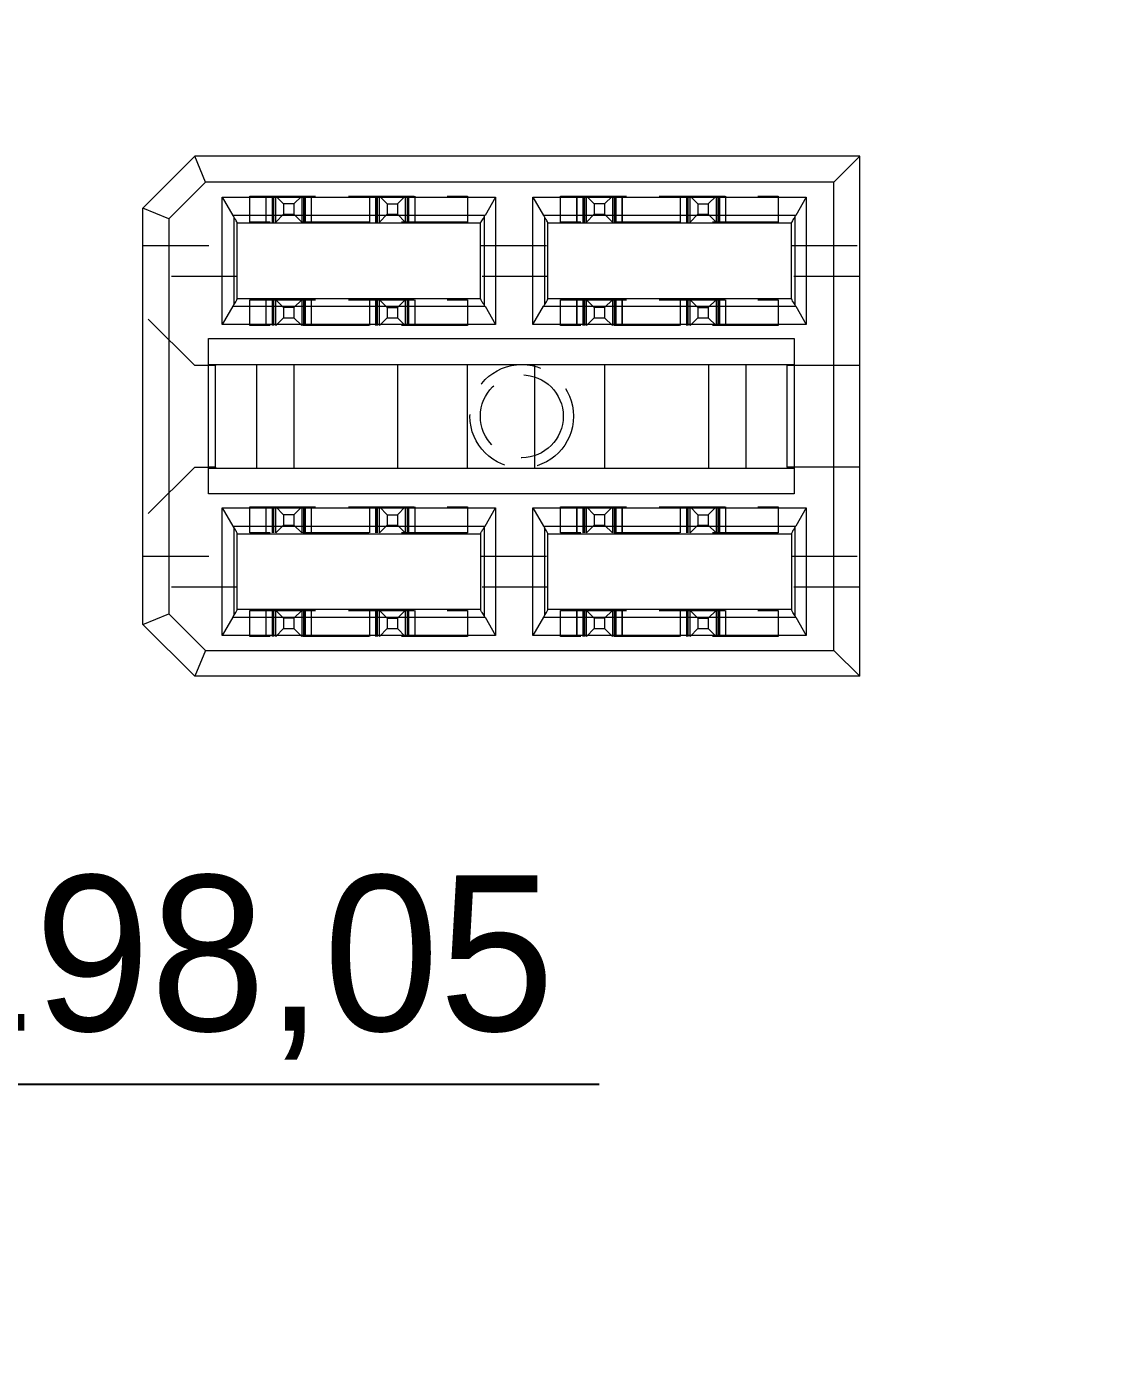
# Model space of a CAD drawing. Header units: millimetres. Extents: x -64 to 530, y -86 to 334.
# Drawn here: x 339.11 to 359.84, y 193.9 to 219.61 of the extents above; entities that cross this region are included whole.
import ezdxf

# ---------------------------------------------------------------- set-up
doc = ezdxf.new("R2010")
doc.units = ezdxf.units.MM
doc.header["$PDSIZE"] = -1
doc.linetypes.add('HIDDEN', pattern=[1.905, 1.27, -0.635])
doc.dimstyles.new('ISO-25', dxfattribs={"dimtxt": 2.5, "dimasz": 2.5, "dimexe": 1.25, "dimexo": 0.625, "dimtad": 1, "dimtxsty": 'Standard', "dimcen": 2.5, "dimadec": 0, "dimazin": 0, "dimtfac": 1, "dimtmove": 0, "dimatfit": 3, "dimfxl": 0, "dimarcsym": 0})

# ---------------------------------------------------------------- blocks, each defined once
blk = doc.blocks.new('*D35')
at = {"color": 0, "lineweight": -2}
for p, q in [((437.684, 297.079), (437.684, 315.579)), ((431.8, 293.079), (437.684, 297.079)), ((431.8, 279.9), (431.8, 293.079))]:
    blk.add_line(p, q, dxfattribs=at)
at = {"layer": 'Defpoints', "color": 0}
for p in [(437.684, 301.079), (431.8, 279.4), (0, 0)]:
    blk.add_point(p, dxfattribs=at)
at = {"color": 0, "insert": (435.434, 308.579), "char_height": 3, "attachment_point": 5, "rotation": 90}
blk.add_mtext('431,80', dxfattribs=at)
blk = doc.blocks.new('*D48')
at = {"color": 0, "lineweight": -2}
for p, q in [((355.301, 295.339), (355.301, 315.339)), ((359.73, 291.339), (355.301, 295.339)), ((359.73, 265.82), (359.73, 291.339))]:
    blk.add_line(p, q, dxfattribs=at)
at = {"layer": 'Defpoints', "color": 0}
for p in [(355.301, 299.339), (359.73, 265.32), (0, 0)]:
    blk.add_point(p, dxfattribs=at)
at = {"color": 0, "insert": (353.051, 307.589), "char_height": 3, "attachment_point": 5, "rotation": 90}
blk.add_mtext('359,73', dxfattribs=at)
blk = doc.blocks.new('*D49')
at = {"color": 0, "lineweight": -2}
for p, q in [((349.375, 265.32), (345.375, 260.541)), ((359.23, 265.32), (349.375, 265.32)), ((345.375, 260.541), (325.375, 260.541))]:
    blk.add_line(p, q, dxfattribs=at)
at = {"layer": 'Defpoints', "color": 0}
for p in [(359.73, 265.32), (341.375, 260.541), (0, 0)]:
    blk.add_point(p, dxfattribs=at)
at = {"color": 0, "insert": (333.125, 262.791), "char_height": 3, "attachment_point": 5}
blk.add_mtext('265,32', dxfattribs=at)
blk = doc.blocks.new('*D50')
at = {"color": 0, "lineweight": -2}
for p, q in [((411.281, 297.743), (411.281, 316.243)), ((415.9, 293.743), (411.281, 297.743)), ((415.9, 279.97), (415.9, 293.743))]:
    blk.add_line(p, q, dxfattribs=at)
at = {"layer": 'Defpoints', "color": 0}
for p in [(411.281, 301.743), (415.9, 279.47), (0, 0)]:
    blk.add_point(p, dxfattribs=at)
at = {"color": 0, "insert": (409.031, 309.243), "char_height": 3, "attachment_point": 5, "rotation": 90}
blk.add_mtext('415,90', dxfattribs=at)
blk = doc.blocks.new('*D51')
at = {"color": 0, "lineweight": -2}
for p, q in [((441.42, 274.4), (445.42, 275.871)), ((445.42, 275.871), (464.92, 275.871)), ((425.95, 274.4), (441.42, 274.4))]:
    blk.add_line(p, q, dxfattribs=at)
at = {"layer": 'Defpoints', "color": 0}
for p in [(449.42, 275.871), (425.45, 274.4), (0, 0)]:
    blk.add_point(p, dxfattribs=at)
at = {"color": 0, "insert": (457.42, 278.121), "char_height": 3, "attachment_point": 5}
blk.add_mtext('274,40', dxfattribs=at)
blk = doc.blocks.new('*D52')
at = {"color": 0, "lineweight": -2}
for p, q in [((423.283, 294.998), (423.283, 314.998)), ((425.45, 290.998), (423.283, 294.998)), ((425.45, 274.9), (425.45, 290.998))]:
    blk.add_line(p, q, dxfattribs=at)
at = {"layer": 'Defpoints', "color": 0}
for p in [(423.283, 298.998), (425.45, 274.4), (0, 0)]:
    blk.add_point(p, dxfattribs=at)
at = {"color": 0, "insert": (421.033, 307.248), "char_height": 3, "attachment_point": 5, "rotation": 90}
blk.add_mtext('425,45', dxfattribs=at)
blk = doc.blocks.new('*D53')
at = {"color": 0, "lineweight": -2}
for p, q in [((425.93, 198.05), (448.265, 198.05)), ((448.265, 198.05), (452.265, 194.721)), ((452.265, 194.721), (470.765, 194.721))]:
    blk.add_line(p, q, dxfattribs=at)
at = {"layer": 'Defpoints', "color": 0}
for p in [(425.43, 198.05), (456.265, 194.721), (0, 0)]:
    blk.add_point(p, dxfattribs=at)
at = {"color": 0, "insert": (463.765, 196.971), "char_height": 3, "attachment_point": 5}
blk.add_mtext('198,05', dxfattribs=at)
blk = doc.blocks.new('*D56')
at = {"color": 0, "lineweight": -2}
for p, q in [((437.803, 215.414), (437.803, 235.414)), ((425.43, 211.414), (437.803, 215.414)), ((425.43, 198.55), (425.43, 211.414))]:
    blk.add_line(p, q, dxfattribs=at)
at = {"layer": 'Defpoints', "color": 0}
for p in [(437.803, 219.414), (425.43, 198.05), (0, 0)]:
    blk.add_point(p, dxfattribs=at)
at = {"color": 0, "insert": (435.553, 227.664), "char_height": 3, "attachment_point": 5, "rotation": 90}
blk.add_mtext('425,43', dxfattribs=at)
blk = doc.blocks.new('*D77')
at = {"color": 0, "lineweight": -2}
for p, q in [((404.526, 297.682), (404.526, 316.182)), ((412.401, 293.682), (404.526, 297.682)), ((412.401, 279.9), (412.401, 293.682))]:
    blk.add_line(p, q, dxfattribs=at)
at = {"layer": 'Defpoints', "color": 0}
for p in [(404.526, 301.682), (412.401, 279.4), (0, 0)]:
    blk.add_point(p, dxfattribs=at)
at = {"color": 0, "insert": (402.276, 309.182), "char_height": 3, "attachment_point": 5, "rotation": 90}
blk.add_mtext('412,40', dxfattribs=at)
blk = doc.blocks.new('*D78')
at = {"color": 0, "lineweight": -2}
for p, q in [((417.265, 297.291), (417.265, 315.791)), ((419.399, 293.291), (417.265, 297.291)), ((419.399, 279.9), (419.399, 293.291))]:
    blk.add_line(p, q, dxfattribs=at)
at = {"layer": 'Defpoints', "color": 0}
for p in [(417.265, 301.291), (419.399, 279.4), (0, 0)]:
    blk.add_point(p, dxfattribs=at)
at = {"color": 0, "insert": (415.015, 308.791), "char_height": 3, "attachment_point": 5, "rotation": 90}
blk.add_mtext('419,40', dxfattribs=at)
blk = doc.blocks.new('*D79')
at = {"color": 0, "lineweight": -2}
for p, q in [((327.667, 198.05), (331.667, 199.196)), ((331.667, 199.196), (350.167, 199.196)), ((321.16, 198.05), (327.667, 198.05))]:
    blk.add_line(p, q, dxfattribs=at)
at = {"layer": 'Defpoints', "color": 0}
for p in [(335.667, 199.196), (320.66, 198.05), (0, 0)]:
    blk.add_point(p, dxfattribs=at)
at = {"color": 0, "insert": (343.167, 201.446), "char_height": 3, "attachment_point": 5}
blk.add_mtext('198,05', dxfattribs=at)
blk = doc.blocks.new('*D118')
at = {"color": 0, "lineweight": -2}
for p, q in [((389.587, 199.576), (389.587, 219.576)), ((394.242, 195.576), (389.587, 199.576)), ((394.242, 191.725), (394.242, 195.576))]:
    blk.add_line(p, q, dxfattribs=at)
at = {"layer": 'Defpoints', "color": 0}
for p in [(389.587, 203.576), (394.242, 191.225), (0, 0)]:
    blk.add_point(p, dxfattribs=at)
at = {"color": 0, "insert": (387.337, 211.826), "char_height": 3, "attachment_point": 5, "rotation": 90}
blk.add_mtext('394,24', dxfattribs=at)
blk = doc.blocks.new('*D119')
at = {"color": 0, "lineweight": -2}
for p, q in [((393.843, 235.159), (393.843, 254.159)), ((396, 231.159), (393.843, 235.159)), ((396, 225.095), (396, 231.159))]:
    blk.add_line(p, q, dxfattribs=at)
at = {"layer": 'Defpoints', "color": 0}
for p in [(393.843, 239.159), (396, 224.595), (0, 0)]:
    blk.add_point(p, dxfattribs=at)
at = {"color": 0, "insert": (391.593, 246.909), "char_height": 3, "attachment_point": 5, "rotation": 90}
blk.add_mtext('396,00', dxfattribs=at)
blk = doc.blocks.new('*D120')
at = {"color": 0, "lineweight": -2}
for p, q in [((372.602, 236.309), (372.602, 255.809)), ((373.5, 232.309), (372.602, 236.309)), ((373.5, 225.095), (373.5, 232.309))]:
    blk.add_line(p, q, dxfattribs=at)
at = {"layer": 'Defpoints', "color": 0}
for p in [(372.602, 240.309), (373.5, 224.595), (0, 0)]:
    blk.add_point(p, dxfattribs=at)
at = {"color": 0, "insert": (370.352, 248.309), "char_height": 3, "attachment_point": 5, "rotation": 90}
blk.add_mtext('373,50', dxfattribs=at)
blk = doc.blocks.new('*D121')
at = {"color": 0, "lineweight": -2}
for p, q in [((345.579, 237.414), (345.579, 256.414)), ((349.175, 233.414), (345.579, 237.414)), ((349.175, 225.095), (349.175, 233.414))]:
    blk.add_line(p, q, dxfattribs=at)
at = {"layer": 'Defpoints', "color": 0}
for p in [(345.579, 241.414), (349.175, 224.595), (0, 0)]:
    blk.add_point(p, dxfattribs=at)
at = {"color": 0, "insert": (343.329, 249.164), "char_height": 3, "attachment_point": 5, "rotation": 90}
blk.add_mtext('349,18', dxfattribs=at)
blk = doc.blocks.new('*D142')
at = {"color": 0, "lineweight": -2}
for p, q in [((401.115, 224.595), (405.115, 228.426)), ((405.115, 228.426), (425.115, 228.426)), ((396.5, 224.595), (401.115, 224.595))]:
    blk.add_line(p, q, dxfattribs=at)
at = {"layer": 'Defpoints', "color": 0}
for p in [(409.115, 228.426), (396, 224.595), (0, 0)]:
    blk.add_point(p, dxfattribs=at)
at = {"color": 0, "insert": (417.365, 230.676), "char_height": 3, "attachment_point": 5}
blk.add_mtext('224,59', dxfattribs=at)

msp = doc.modelspace()

# ---------------------------------------------------------------- linework, layer by layer
at = {"color": 7, "linetype": 'Continuous', "lineweight": 15}
for p, q in [((342.355, 217.11), (341.355, 216.11)), ((342.562, 216.61), (342.355, 217.11)), ((355.195, 217.11), (342.355, 217.11)), ((355.195, 217.11), (354.695, 216.61)), ((355.195, 207.07), (355.195, 217.11)), ((341.855, 215.903), (342.562, 216.61)), ((354.695, 216.61), (342.562, 216.61)), ((354.695, 207.57), (354.695, 216.61)), ((342.886, 213.86), (342.886, 216.32)), ((342.886, 216.32), (343.09, 215.966)), ((342.886, 216.32), (348.164, 216.32)), ((348.164, 216.32), (347.96, 215.966)), ((348.164, 216.32), (348.164, 213.86)), ((348.886, 216.32), (354.164, 216.32)), ((348.886, 213.86), (348.886, 216.32)), ((348.886, 216.32), (349.09, 215.966)), ((354.164, 216.32), (353.96, 215.966)), ((354.164, 216.32), (354.164, 213.86)), ((341.355, 208.07), (341.355, 216.11)), ((341.855, 215.903), (341.355, 216.11)), ((341.855, 215.903), (341.855, 208.277)), ((347.96, 215.966), (343.09, 215.966)), ((343.108, 215.938), (343.108, 214.242)), ((343.175, 214.355), (343.175, 215.825)), ((347.875, 215.82), (343.175, 215.82)), ((347.875, 214.355), (347.875, 215.825)), ((347.942, 215.938), (347.942, 214.242)), ((353.96, 215.966), (349.09, 215.966)), ((349.108, 215.938), (349.108, 214.242)), ((349.175, 214.355), (349.175, 215.825)), ((353.875, 215.82), (349.175, 215.82)), ((353.875, 214.355), (353.875, 215.825)), ((353.942, 215.938), (353.942, 214.242)), ((343.09, 214.214), (342.886, 213.86)), ((343.09, 214.214), (347.96, 214.214)), ((347.875, 214.36), (343.175, 214.36)), ((347.96, 214.214), (348.164, 213.86)), ((348.886, 213.86), (349.09, 214.214)), ((349.09, 214.214), (353.96, 214.214)), ((353.875, 214.36), (349.175, 214.36)), ((353.96, 214.214), (354.164, 213.86)), ((348.164, 213.86), (342.886, 213.86)), ((354.164, 213.86), (348.886, 213.86)), ((342.619, 213.59), (353.931, 213.59)), ((342.619, 210.59), (342.619, 213.59)), ((353.931, 213.59), (353.931, 210.59)), ((342.619, 213.09), (353.931, 213.09)), ((342.755, 213.07), (342.619, 213.07)), ((342.755, 213.09), (342.755, 213.07)), ((342.755, 211.11), (342.755, 213.07)), ((343.555, 211.09), (343.555, 213.09)), ((344.275, 211.09), (344.275, 213.09)), ((346.275, 211.09), (346.275, 213.09)), ((347.625, 211.09), (347.625, 213.09)), ((348.925, 211.09), (348.925, 213.09)), ((350.275, 211.09), (350.275, 213.09)), ((352.275, 213.09), (352.275, 211.09)), ((352.995, 213.09), (352.995, 211.09)), ((353.795, 213.09), (353.795, 213.07)), ((353.931, 213.07), (353.795, 213.07)), ((353.795, 211.11), (353.795, 213.07)), ((342.755, 211.11), (342.619, 211.11)), ((342.619, 211.09), (353.931, 211.09)), ((342.755, 211.11), (342.755, 211.09)), ((353.795, 211.11), (353.795, 211.09)), ((353.931, 211.11), (353.795, 211.11)), ((353.931, 210.59), (342.619, 210.59)), ((342.886, 210.32), (348.164, 210.32)), ((342.886, 207.86), (342.886, 210.32)), ((342.886, 210.32), (343.09, 209.966)), ((347.96, 209.966), (348.164, 210.32)), ((348.164, 210.32), (348.164, 207.86)), ((348.886, 210.32), (354.164, 210.32)), ((348.886, 207.86), (348.886, 210.32)), ((348.886, 210.32), (349.09, 209.966)), ((354.164, 210.32), (353.96, 209.966)), ((354.164, 210.32), (354.164, 207.86)), ((343.09, 209.966), (347.96, 209.966)), ((343.108, 209.938), (343.108, 208.242)), ((347.942, 209.938), (347.942, 208.242)), ((349.09, 209.966), (353.96, 209.966)), ((349.108, 209.938), (349.108, 208.242)), ((353.942, 209.938), (353.942, 208.242)), ((343.175, 208.355), (343.175, 209.825)), ((343.175, 209.82), (347.875, 209.82)), ((347.875, 209.825), (347.875, 208.355)), ((349.175, 208.355), (349.175, 209.825)), ((349.175, 209.82), (353.875, 209.82)), ((353.875, 209.825), (353.875, 208.355)), ((347.875, 208.36), (343.175, 208.36)), ((353.875, 208.36), (349.175, 208.36)), ((341.355, 208.07), (341.855, 208.277)), ((342.355, 207.07), (341.355, 208.07)), ((341.855, 208.277), (342.562, 207.57)), ((343.09, 208.214), (342.886, 207.86)), ((343.09, 208.214), (347.96, 208.214)), ((347.96, 208.214), (348.164, 207.86)), ((349.09, 208.214), (348.886, 207.86)), ((349.09, 208.214), (353.96, 208.214)), ((353.96, 208.214), (354.164, 207.86)), ((348.164, 207.86), (342.886, 207.86)), ((354.164, 207.86), (348.886, 207.86)), ((342.562, 207.57), (342.355, 207.07)), ((342.562, 207.57), (354.695, 207.57)), ((355.195, 207.07), (354.695, 207.57)), ((355.195, 207.07), (342.355, 207.07))]:
    msp.add_line(p, q, dxfattribs=at)
at = {"color": 7, "linetype": 'HIDDEN', "lineweight": 0}
for p, q in [((343.42, 215.84), (343.42, 216.34)), ((343.42, 216.34), (347.62, 216.34)), ((343.73, 216.34), (343.73, 215.84)), ((343.735, 215.84), (343.735, 216.34)), ((343.855, 215.84), (343.855, 216.34)), ((343.856, 216.34), (343.856, 215.84)), ((343.875, 216.34), (343.875, 215.84)), ((343.885, 215.84), (343.885, 216.34)), ((343.885, 215.84), (343.885, 216.34)), ((343.92, 215.84), (343.92, 216.34)), ((343.92, 216.34), (344.07, 216.19)), ((344.42, 216.34), (344.27, 216.19)), ((344.42, 216.34), (344.42, 215.84)), ((344.455, 216.34), (344.455, 215.84)), ((344.455, 216.34), (344.455, 215.84)), ((344.465, 216.34), (344.465, 215.84)), ((344.484, 215.84), (344.484, 216.34)), ((344.485, 216.34), (344.485, 215.84)), ((344.605, 216.34), (344.605, 215.84)), ((344.61, 215.84), (344.61, 216.34)), ((345.73, 216.34), (345.73, 215.84)), ((345.735, 215.84), (345.735, 216.34)), ((345.855, 215.84), (345.855, 216.34)), ((345.856, 216.34), (345.856, 215.84)), ((345.875, 216.34), (345.875, 215.84)), ((345.885, 215.84), (345.885, 216.34)), ((345.885, 215.84), (345.885, 216.34)), ((345.92, 215.84), (345.92, 216.34)), ((345.92, 216.34), (346.07, 216.19)), ((346.27, 216.19), (346.42, 216.34)), ((346.42, 216.34), (346.42, 215.84)), ((346.455, 216.34), (346.455, 215.84)), ((346.455, 216.34), (346.455, 215.84)), ((346.465, 216.34), (346.465, 215.84)), ((346.484, 215.84), (346.484, 216.34)), ((346.485, 216.34), (346.485, 215.84)), ((346.605, 216.34), (346.605, 215.84)), ((346.61, 215.84), (346.61, 216.34)), ((347.62, 216.34), (347.62, 215.84)), ((349.42, 215.84), (349.42, 216.34)), ((349.42, 216.34), (353.62, 216.34)), ((349.73, 216.34), (349.73, 215.84)), ((349.735, 215.84), (349.735, 216.34)), ((349.855, 215.84), (349.855, 216.34)), ((349.856, 216.34), (349.856, 215.84)), ((349.875, 216.34), (349.875, 215.84)), ((349.885, 215.84), (349.885, 216.34)), ((349.885, 215.84), (349.885, 216.34)), ((349.92, 215.84), (349.92, 216.34)), ((349.92, 216.34), (350.07, 216.19)), ((350.42, 216.34), (350.27, 216.19)), ((350.42, 216.34), (350.42, 215.84)), ((350.455, 216.34), (350.455, 215.84)), ((350.455, 216.34), (350.455, 215.84)), ((350.465, 216.34), (350.465, 215.84)), ((350.484, 215.84), (350.484, 216.34)), ((350.485, 216.34), (350.485, 215.84)), ((350.605, 216.34), (350.605, 215.84)), ((350.61, 215.84), (350.61, 216.34)), ((351.73, 216.34), (351.73, 215.84)), ((351.735, 215.84), (351.735, 216.34)), ((351.855, 215.84), (351.855, 216.34)), ((351.856, 216.34), (351.856, 215.84)), ((351.875, 216.34), (351.875, 215.84)), ((351.885, 215.84), (351.885, 216.34)), ((351.885, 215.84), (351.885, 216.34)), ((351.92, 215.84), (351.92, 216.34)), ((351.92, 216.34), (352.07, 216.19)), ((352.27, 216.19), (352.42, 216.34)), ((352.42, 216.34), (352.42, 215.84)), ((352.455, 216.34), (352.455, 215.84)), ((352.455, 216.34), (352.455, 215.84)), ((352.465, 216.34), (352.465, 215.84)), ((352.484, 215.84), (352.484, 216.34)), ((352.485, 216.34), (352.485, 215.84)), ((352.605, 216.34), (352.605, 215.84)), ((352.61, 215.84), (352.61, 216.34)), ((353.62, 216.34), (353.62, 215.84)), ((344.27, 216.19), (344.07, 216.19)), ((344.07, 216.19), (344.07, 215.99)), ((344.27, 216.19), (344.27, 215.99)), ((346.07, 216.19), (346.27, 216.19)), ((346.07, 216.19), (346.07, 215.99)), ((346.27, 216.19), (346.27, 215.99)), ((350.07, 216.19), (350.07, 215.99)), ((350.27, 216.19), (350.07, 216.19)), ((350.27, 216.19), (350.27, 215.99)), ((352.07, 216.19), (352.27, 216.19)), ((352.07, 216.19), (352.07, 215.99)), ((352.27, 216.19), (352.27, 215.99)), ((347.62, 215.84), (343.42, 215.84)), ((343.92, 215.84), (344.07, 215.99)), ((344.07, 215.99), (344.27, 215.99)), ((344.27, 215.99), (344.42, 215.84)), ((346.07, 215.99), (345.92, 215.84)), ((346.07, 215.99), (346.27, 215.99)), ((346.27, 215.99), (346.42, 215.84)), ((353.62, 215.84), (349.42, 215.84)), ((349.92, 215.84), (350.07, 215.99)), ((350.07, 215.99), (350.27, 215.99)), ((350.27, 215.99), (350.42, 215.84)), ((352.07, 215.99), (351.92, 215.84)), ((352.07, 215.99), (352.27, 215.99)), ((352.27, 215.99), (352.42, 215.84)), ((341.355, 215.39), (343.175, 215.39)), ((347.875, 215.39), (349.175, 215.39)), ((353.875, 215.39), (355.195, 215.39)), ((343.175, 214.79), (341.355, 214.79)), ((349.175, 214.79), (347.875, 214.79)), ((355.195, 214.79), (353.875, 214.79)), ((343.42, 213.84), (343.42, 214.34)), ((343.42, 214.34), (347.62, 214.34)), ((343.73, 214.34), (343.73, 213.84)), ((343.735, 213.84), (343.735, 214.34)), ((343.855, 213.84), (343.855, 214.34)), ((343.856, 214.34), (343.856, 213.84)), ((343.875, 214.34), (343.875, 213.84)), ((343.885, 213.84), (343.885, 214.34)), ((343.885, 213.84), (343.885, 214.34)), ((343.92, 213.84), (343.92, 214.34)), ((343.92, 214.34), (344.07, 214.19)), ((344.42, 214.34), (344.27, 214.19)), ((344.42, 214.34), (344.42, 213.84)), ((344.455, 214.34), (344.455, 213.84)), ((344.455, 214.34), (344.455, 213.84)), ((344.465, 214.34), (344.465, 213.84)), ((344.484, 213.84), (344.484, 214.34)), ((344.485, 214.34), (344.485, 213.84)), ((344.605, 214.34), (344.605, 213.84)), ((344.61, 213.84), (344.61, 214.34)), ((345.73, 214.34), (345.73, 213.84)), ((345.735, 213.84), (345.735, 214.34)), ((345.855, 213.84), (345.855, 214.34)), ((345.856, 214.34), (345.856, 213.84)), ((345.875, 214.34), (345.875, 213.84)), ((345.885, 213.84), (345.885, 214.34)), ((345.885, 213.84), (345.885, 214.34)), ((345.92, 213.84), (345.92, 214.34)), ((345.92, 214.34), (346.07, 214.19)), ((346.27, 214.19), (346.42, 214.34)), ((346.42, 214.34), (346.42, 213.84)), ((346.455, 214.34), (346.455, 213.84)), ((346.455, 214.34), (346.455, 213.84)), ((346.465, 214.34), (346.465, 213.84)), ((346.484, 213.84), (346.484, 214.34)), ((346.485, 214.34), (346.485, 213.84)), ((346.605, 214.34), (346.605, 213.84)), ((346.61, 213.84), (346.61, 214.34)), ((347.62, 214.34), (347.62, 213.84)), ((349.42, 213.84), (349.42, 214.34)), ((349.42, 214.34), (353.62, 214.34)), ((349.73, 214.34), (349.73, 213.84)), ((349.735, 213.84), (349.735, 214.34)), ((349.855, 213.84), (349.855, 214.34)), ((349.856, 214.34), (349.856, 213.84)), ((349.875, 214.34), (349.875, 213.84)), ((349.885, 213.84), (349.885, 214.34)), ((349.885, 213.84), (349.885, 214.34)), ((349.92, 213.84), (349.92, 214.34)), ((349.92, 214.34), (350.07, 214.19)), ((350.42, 214.34), (350.27, 214.19)), ((350.42, 214.34), (350.42, 213.84)), ((350.455, 214.34), (350.455, 213.84)), ((350.455, 214.34), (350.455, 213.84)), ((350.465, 214.34), (350.465, 213.84)), ((350.484, 213.84), (350.484, 214.34)), ((350.485, 214.34), (350.485, 213.84)), ((350.605, 214.34), (350.605, 213.84)), ((350.61, 213.84), (350.61, 214.34)), ((351.73, 214.34), (351.73, 213.84)), ((351.735, 213.84), (351.735, 214.34)), ((351.855, 213.84), (351.855, 214.34)), ((351.856, 214.34), (351.856, 213.84)), ((351.875, 214.34), (351.875, 213.84)), ((351.885, 213.84), (351.885, 214.34)), ((351.885, 213.84), (351.885, 214.34)), ((351.92, 213.84), (351.92, 214.34)), ((351.92, 214.34), (352.07, 214.19)), ((352.27, 214.19), (352.42, 214.34)), ((352.42, 214.34), (352.42, 213.84)), ((352.455, 214.34), (352.455, 213.84)), ((352.455, 214.34), (352.455, 213.84)), ((352.465, 214.34), (352.465, 213.84)), ((352.484, 213.84), (352.484, 214.34)), ((352.485, 214.34), (352.485, 213.84)), ((352.605, 214.34), (352.605, 213.84)), ((352.61, 213.84), (352.61, 214.34)), ((353.62, 214.34), (353.62, 213.84)), ((342.355, 213.07), (341.355, 214.07)), ((343.92, 213.84), (344.07, 213.99)), ((344.07, 214.19), (344.07, 213.99)), ((344.27, 214.19), (344.07, 214.19)), ((344.07, 213.99), (344.27, 213.99)), ((344.27, 214.19), (344.27, 213.99)), ((344.27, 213.99), (344.42, 213.84)), ((346.07, 213.99), (345.92, 213.84)), ((346.07, 214.19), (346.27, 214.19)), ((346.07, 214.19), (346.07, 213.99)), ((346.07, 213.99), (346.27, 213.99)), ((346.27, 214.19), (346.27, 213.99)), ((346.27, 213.99), (346.42, 213.84)), ((349.92, 213.84), (350.07, 213.99)), ((350.27, 214.19), (350.07, 214.19)), ((350.07, 214.19), (350.07, 213.99)), ((350.07, 213.99), (350.27, 213.99)), ((350.27, 214.19), (350.27, 213.99)), ((350.27, 213.99), (350.42, 213.84)), ((352.07, 213.99), (351.92, 213.84)), ((352.07, 214.19), (352.27, 214.19)), ((352.07, 214.19), (352.07, 213.99)), ((352.07, 213.99), (352.27, 213.99)), ((352.27, 214.19), (352.27, 213.99)), ((352.27, 213.99), (352.42, 213.84)), ((347.62, 213.84), (343.42, 213.84)), ((353.62, 213.84), (349.42, 213.84)), ((342.619, 213.07), (342.355, 213.07)), ((355.195, 213.07), (353.931, 213.07)), ((342.355, 211.11), (341.355, 210.11)), ((342.355, 211.11), (342.619, 211.11)), ((355.195, 211.11), (353.931, 211.11)), ((343.42, 209.84), (343.42, 210.34)), ((343.42, 210.34), (347.62, 210.34)), ((343.73, 210.34), (343.73, 209.84)), ((343.735, 209.84), (343.735, 210.34)), ((343.855, 209.84), (343.855, 210.34)), ((343.856, 210.34), (343.856, 209.84)), ((343.875, 210.34), (343.875, 209.84)), ((343.885, 209.84), (343.885, 210.34)), ((343.885, 209.84), (343.885, 210.34)), ((343.92, 209.84), (343.92, 210.34)), ((343.92, 210.34), (344.07, 210.19)), ((344.07, 210.19), (344.07, 209.99)), ((344.27, 210.19), (344.07, 210.19)), ((344.42, 210.34), (344.27, 210.19)), ((344.27, 210.19), (344.27, 209.99)), ((344.42, 210.34), (344.42, 209.84)), ((344.455, 210.34), (344.455, 209.84)), ((344.455, 210.34), (344.455, 209.84)), ((344.465, 210.34), (344.465, 209.84)), ((344.484, 209.84), (344.484, 210.34)), ((344.485, 210.34), (344.485, 209.84)), ((344.605, 210.34), (344.605, 209.84)), ((344.61, 209.84), (344.61, 210.34)), ((345.73, 210.34), (345.73, 209.84)), ((345.735, 209.84), (345.735, 210.34)), ((345.855, 209.84), (345.855, 210.34)), ((345.856, 210.34), (345.856, 209.84)), ((345.875, 210.34), (345.875, 209.84)), ((345.885, 209.84), (345.885, 210.34)), ((345.885, 209.84), (345.885, 210.34)), ((345.92, 209.84), (345.92, 210.34)), ((345.92, 210.34), (346.07, 210.19)), ((346.07, 210.19), (346.27, 210.19)), ((346.07, 210.19), (346.07, 209.99)), ((346.27, 210.19), (346.42, 210.34)), ((346.27, 210.19), (346.27, 209.99)), ((346.42, 210.34), (346.42, 209.84)), ((346.455, 210.34), (346.455, 209.84)), ((346.455, 210.34), (346.455, 209.84)), ((346.465, 210.34), (346.465, 209.84)), ((346.484, 209.84), (346.484, 210.34)), ((346.485, 210.34), (346.485, 209.84)), ((346.605, 210.34), (346.605, 209.84)), ((346.61, 209.84), (346.61, 210.34)), ((347.62, 210.34), (347.62, 209.84)), ((349.42, 209.84), (349.42, 210.34)), ((349.42, 210.34), (353.62, 210.34)), ((349.73, 210.34), (349.73, 209.84)), ((349.735, 209.84), (349.735, 210.34)), ((349.855, 209.84), (349.855, 210.34)), ((349.856, 210.34), (349.856, 209.84)), ((349.875, 210.34), (349.875, 209.84)), ((349.885, 209.84), (349.885, 210.34)), ((349.885, 209.84), (349.885, 210.34)), ((349.92, 209.84), (349.92, 210.34)), ((349.92, 210.34), (350.07, 210.19)), ((350.27, 210.19), (350.07, 210.19)), ((350.07, 210.19), (350.07, 209.99)), ((350.42, 210.34), (350.27, 210.19)), ((350.27, 210.19), (350.27, 209.99)), ((350.42, 210.34), (350.42, 209.84)), ((350.455, 210.34), (350.455, 209.84)), ((350.455, 210.34), (350.455, 209.84)), ((350.465, 210.34), (350.465, 209.84)), ((350.484, 209.84), (350.484, 210.34)), ((350.485, 210.34), (350.485, 209.84)), ((350.605, 210.34), (350.605, 209.84)), ((350.61, 209.84), (350.61, 210.34)), ((351.73, 210.34), (351.73, 209.84)), ((351.735, 209.84), (351.735, 210.34)), ((351.855, 209.84), (351.855, 210.34)), ((351.856, 210.34), (351.856, 209.84)), ((351.875, 210.34), (351.875, 209.84)), ((351.885, 209.84), (351.885, 210.34)), ((351.885, 209.84), (351.885, 210.34)), ((351.92, 209.84), (351.92, 210.34)), ((351.92, 210.34), (352.07, 210.19)), ((352.07, 210.19), (352.27, 210.19)), ((352.07, 210.19), (352.07, 209.99)), ((352.27, 210.19), (352.42, 210.34)), ((352.27, 210.19), (352.27, 209.99)), ((352.42, 210.34), (352.42, 209.84)), ((352.455, 210.34), (352.455, 209.84)), ((352.455, 210.34), (352.455, 209.84)), ((352.465, 210.34), (352.465, 209.84)), ((352.484, 209.84), (352.484, 210.34)), ((352.485, 210.34), (352.485, 209.84)), ((352.605, 210.34), (352.605, 209.84)), ((352.61, 209.84), (352.61, 210.34)), ((353.62, 210.34), (353.62, 209.84)), ((347.62, 209.84), (343.42, 209.84)), ((343.92, 209.84), (344.07, 209.99)), ((344.07, 209.99), (344.27, 209.99)), ((344.27, 209.99), (344.42, 209.84)), ((346.07, 209.99), (345.92, 209.84)), ((346.07, 209.99), (346.27, 209.99)), ((346.27, 209.99), (346.42, 209.84)), ((353.62, 209.84), (349.42, 209.84)), ((349.92, 209.84), (350.07, 209.99)), ((350.07, 209.99), (350.27, 209.99)), ((350.27, 209.99), (350.42, 209.84)), ((352.07, 209.99), (351.92, 209.84)), ((352.07, 209.99), (352.27, 209.99)), ((352.27, 209.99), (352.42, 209.84)), ((341.355, 209.39), (343.175, 209.39)), ((347.875, 209.39), (349.175, 209.39)), ((353.875, 209.39), (355.195, 209.39)), ((343.175, 208.79), (341.355, 208.79)), ((349.175, 208.79), (347.875, 208.79)), ((355.195, 208.79), (353.875, 208.79)), ((343.42, 207.84), (343.42, 208.34)), ((343.42, 208.34), (347.62, 208.34)), ((343.73, 208.34), (343.73, 207.84)), ((343.735, 207.84), (343.735, 208.34)), ((343.855, 207.84), (343.855, 208.34)), ((343.856, 208.34), (343.856, 207.84)), ((343.875, 208.34), (343.875, 207.84)), ((343.885, 207.84), (343.885, 208.34)), ((343.885, 207.84), (343.885, 208.34)), ((343.92, 207.84), (343.92, 208.34)), ((343.92, 208.34), (344.07, 208.19)), ((344.42, 208.34), (344.27, 208.19)), ((344.42, 208.34), (344.42, 207.84)), ((344.455, 208.34), (344.455, 207.84)), ((344.455, 208.34), (344.455, 207.84)), ((344.465, 208.34), (344.465, 207.84)), ((344.484, 207.84), (344.484, 208.34)), ((344.485, 208.34), (344.485, 207.84)), ((344.605, 208.34), (344.605, 207.84)), ((344.61, 207.84), (344.61, 208.34)), ((345.73, 208.34), (345.73, 207.84)), ((345.735, 207.84), (345.735, 208.34)), ((345.855, 207.84), (345.855, 208.34)), ((345.856, 208.34), (345.856, 207.84)), ((345.875, 208.34), (345.875, 207.84)), ((345.885, 207.84), (345.885, 208.34)), ((345.885, 207.84), (345.885, 208.34)), ((345.92, 207.84), (345.92, 208.34)), ((345.92, 208.34), (346.07, 208.19)), ((346.27, 208.19), (346.42, 208.34)), ((346.42, 208.34), (346.42, 207.84)), ((346.455, 208.34), (346.455, 207.84)), ((346.455, 208.34), (346.455, 207.84)), ((346.465, 208.34), (346.465, 207.84)), ((346.484, 207.84), (346.484, 208.34)), ((346.485, 208.34), (346.485, 207.84)), ((346.605, 208.34), (346.605, 207.84)), ((346.61, 207.84), (346.61, 208.34)), ((347.62, 208.34), (347.62, 207.84)), ((349.42, 207.84), (349.42, 208.34)), ((349.42, 208.34), (353.62, 208.34)), ((349.73, 208.34), (349.73, 207.84)), ((349.735, 207.84), (349.735, 208.34)), ((349.855, 207.84), (349.855, 208.34)), ((349.856, 208.34), (349.856, 207.84)), ((349.875, 208.34), (349.875, 207.84)), ((349.885, 207.84), (349.885, 208.34)), ((349.885, 207.84), (349.885, 208.34)), ((349.92, 207.84), (349.92, 208.34)), ((349.92, 208.34), (350.07, 208.19)), ((350.42, 208.34), (350.27, 208.19)), ((350.42, 208.34), (350.42, 207.84)), ((350.455, 208.34), (350.455, 207.84)), ((350.455, 208.34), (350.455, 207.84)), ((350.465, 208.34), (350.465, 207.84)), ((350.484, 207.84), (350.484, 208.34)), ((350.485, 208.34), (350.485, 207.84)), ((350.605, 208.34), (350.605, 207.84)), ((350.61, 207.84), (350.61, 208.34)), ((351.73, 208.34), (351.73, 207.84)), ((351.735, 207.84), (351.735, 208.34)), ((351.855, 207.84), (351.855, 208.34)), ((351.856, 208.34), (351.856, 207.84)), ((351.875, 208.34), (351.875, 207.84)), ((351.885, 207.84), (351.885, 208.34)), ((351.885, 207.84), (351.885, 208.34)), ((351.92, 207.84), (351.92, 208.34)), ((351.92, 208.34), (352.07, 208.19)), ((352.27, 208.19), (352.42, 208.34)), ((352.42, 208.34), (352.42, 207.84)), ((352.455, 208.34), (352.455, 207.84)), ((352.455, 208.34), (352.455, 207.84)), ((352.465, 208.34), (352.465, 207.84)), ((352.484, 207.84), (352.484, 208.34)), ((352.485, 208.34), (352.485, 207.84)), ((352.605, 208.34), (352.605, 207.84)), ((352.61, 207.84), (352.61, 208.34)), ((353.62, 208.34), (353.62, 207.84)), ((344.27, 208.19), (344.07, 208.19)), ((344.07, 208.19), (344.07, 207.99)), ((344.27, 208.19), (344.27, 207.99)), ((346.07, 208.19), (346.27, 208.19)), ((346.07, 208.19), (346.07, 207.99)), ((346.27, 208.19), (346.27, 207.99)), ((350.07, 208.19), (350.07, 207.99)), ((350.27, 208.19), (350.07, 208.19)), ((350.27, 208.19), (350.27, 207.99)), ((352.07, 208.19), (352.27, 208.19)), ((352.07, 208.19), (352.07, 207.99)), ((352.27, 208.19), (352.27, 207.99)), ((347.62, 207.84), (343.42, 207.84)), ((343.92, 207.84), (344.07, 207.99)), ((344.07, 207.99), (344.27, 207.99)), ((344.27, 207.99), (344.42, 207.84)), ((346.07, 207.99), (345.92, 207.84)), ((346.07, 207.99), (346.27, 207.99)), ((346.27, 207.99), (346.42, 207.84)), ((353.62, 207.84), (349.42, 207.84)), ((349.92, 207.84), (350.07, 207.99)), ((350.07, 207.99), (350.27, 207.99)), ((350.27, 207.99), (350.42, 207.84)), ((352.07, 207.99), (351.92, 207.84)), ((352.07, 207.99), (352.27, 207.99)), ((352.27, 207.99), (352.42, 207.84))]:
    msp.add_line(p, q, dxfattribs=at)
for radius in [1, 0.8]:
    msp.add_circle((348.67, 212.09), radius, dxfattribs=at)
at = {"color": 7, "linetype": 'Continuous', "lineweight": 15}
for centre, start_param, end_param in [((343.295, 216.32), 2.356194, 2.438914), ((347.755, 216.32), 3.844272, 3.926991), ((349.295, 216.32), 2.356194, 2.438914), ((353.755, 216.32), 3.844272, 3.926991), ((343.295, 213.86), 0.702679, 0.785398), ((347.755, 213.86), 5.497787, 5.580506), ((349.295, 213.86), 0.702679, 0.785398), ((353.755, 213.86), 5.497787, 5.580506), ((343.295, 210.32), 2.356194, 2.438914), ((347.755, 210.32), 3.844272, 3.926991), ((349.295, 210.32), 2.356194, 2.438914), ((353.755, 210.32), 3.844272, 3.926991), ((343.295, 207.86), 0.702679, 0.785398), ((347.755, 207.86), 5.497787, 5.580506), ((349.295, 207.86), 0.702679, 0.785398), ((353.755, 207.86), 5.497787, 5.580506)]:
    msp.add_ellipse(centre, major_axis=(0, 0.5), ratio=0.57735, start_param=start_param, end_param=end_param, dxfattribs=at)
for points, knots in [([(343.175, 215.825), (343.171, 215.836), (343.164, 215.858), (343.127, 215.911), (343.108, 215.938)], [0, 0, 0, 0, 0.49317, 1, 1, 1, 1]), ([(347.942, 215.938), (347.924, 215.912), (347.887, 215.858), (347.879, 215.836), (347.875, 215.825)], [0, 0, 0, 0, 0.497824, 1, 1, 1, 1]), ([(349.175, 215.825), (349.171, 215.836), (349.164, 215.858), (349.127, 215.911), (349.108, 215.938)], [0, 0, 0, 0, 0.49317, 1, 1, 1, 1]), ([(353.942, 215.938), (353.924, 215.912), (353.887, 215.858), (353.879, 215.836), (353.875, 215.825)], [0, 0, 0, 0, 0.497828, 1, 1, 1, 1]), ([(343.108, 214.242), (343.126, 214.268), (343.163, 214.322), (343.171, 214.344), (343.175, 214.355)], [0, 0, 0, 0, 0.497824, 1, 1, 1, 1]), ([(347.875, 214.355), (347.879, 214.344), (347.886, 214.322), (347.923, 214.269), (347.942, 214.242)], [0, 0, 0, 0, 0.49317, 1, 1, 1, 1]), ([(349.108, 214.242), (349.126, 214.268), (349.163, 214.322), (349.171, 214.344), (349.175, 214.355)], [0, 0, 0, 0, 0.497824, 1, 1, 1, 1]), ([(353.875, 214.355), (353.879, 214.344), (353.886, 214.322), (353.923, 214.269), (353.942, 214.242)], [0, 0, 0, 0, 0.493167, 1, 1, 1, 1]), ([(343.108, 209.938), (343.126, 209.912), (343.163, 209.858), (343.171, 209.836), (343.175, 209.825)], [0, 0, 0, 0, 0.497821, 1, 1, 1, 1]), ([(347.875, 209.825), (347.879, 209.836), (347.886, 209.858), (347.923, 209.911), (347.942, 209.938)], [0, 0, 0, 0, 0.493174, 1, 1, 1, 1]), ([(349.175, 209.825), (349.171, 209.836), (349.164, 209.858), (349.127, 209.911), (349.108, 209.938)], [0, 0, 0, 0, 0.493174, 1, 1, 1, 1]), ([(353.942, 209.938), (353.924, 209.912), (353.887, 209.858), (353.879, 209.836), (353.875, 209.825)], [0, 0, 0, 0, 0.497824, 1, 1, 1, 1]), ([(343.108, 208.242), (343.126, 208.268), (343.163, 208.322), (343.171, 208.344), (343.175, 208.355)], [0, 0, 0, 0, 0.497824, 1, 1, 1, 1]), ([(347.942, 208.242), (347.924, 208.268), (347.887, 208.322), (347.879, 208.344), (347.875, 208.355)], [0, 0, 0, 0, 0.497824, 1, 1, 1, 1]), ([(349.108, 208.242), (349.126, 208.268), (349.163, 208.322), (349.171, 208.344), (349.175, 208.355)], [0, 0, 0, 0, 0.497824, 1, 1, 1, 1]), ([(353.942, 208.242), (353.924, 208.268), (353.887, 208.322), (353.879, 208.344), (353.875, 208.355)], [0, 0, 0, 0, 0.497828, 1, 1, 1, 1])]:
    msp.add_open_spline(points, degree=3, knots=knots, dxfattribs=at)

# ---------------------------------------------------------------- dimensions: what is measured, and where the dimension line sits
for feature_location, offset, dtype, picture, middle in [((415.9, 279.47), (-4.619, 22.273), 1, '*D50', (409.031, 309.243)), ((412.401, 279.4), (-7.875, 22.282), 1, '*D77', (402.276, 309.182)), ((419.399, 279.4), (-2.134, 21.891), 1, '*D78', (415.015, 308.791)), ((431.8, 279.4), (5.884, 21.679), 1, '*D35', (435.434, 308.579)), ((359.73, 265.32), (-4.429, 34.019), 1, '*D48', (353.051, 307.589)), ((425.45, 274.4), (-2.167, 24.598), 1, '*D52', (421.033, 307.248)), ((425.45, 274.4), (23.97, 1.471), 0, '*D51', (457.42, 278.121)), ((359.73, 265.32), (-18.355, -4.779), 0, '*D49', (333.125, 262.791)), ((349.175004, 224.594993), (-3.596016, 16.818599), 1, '*D121', (343.328988, 249.163592)), ((373.5, 224.595), (-0.898, 15.714), 1, '*D120', (370.352, 248.309)), ((396, 224.595), (-2.157, 14.564), 1, '*D119', (391.593, 246.909)), ((425.43, 198.05), (12.373, 21.364), 1, '*D56', (435.553, 227.664)), ((396, 224.59499), (13.11539, 3.83088), 0, '*D142', (417.3654, 230.67587)), ((394.242, 191.225), (-4.655, 12.351), 1, '*D118', (387.337, 211.826)), ((320.66, 198.05), (15.007, 1.146), 0, '*D79', (343.167, 201.446)), ((425.43, 198.05), (30.835, -3.329), 0, '*D53', (463.765, 196.971))]:
    dim = msp.add_ordinate_dim(feature_location=feature_location, offset=offset, dtype=dtype, origin=(0, 0), dimstyle='ISO-25', override={"dimtxt": 3, "dimasz": 2, "dimexe": 0.5, "dimexo": 0.5, "dimgap": 0.5, "dimzin": 0, "dimadec": 2, "dimtzin": 0})
    dim.commit()
    dim.dimension.update_dxf_attribs({"geometry": picture, "text_midpoint": middle})

doc.saveas('drawing.dxf')
